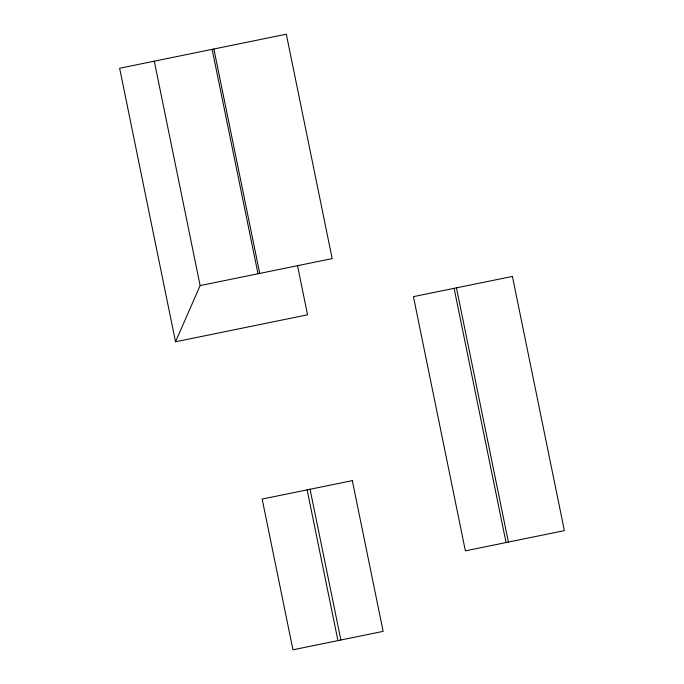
<?xml version="1.0" encoding="UTF-8"?>
<svg xmlns="http://www.w3.org/2000/svg" width="684" height="684" viewBox="0 0 684 684"><rect width="100%" height="100%" fill="white"/><g stroke="black" fill="none" stroke-linecap="round" stroke-linejoin="round"><path stroke-width="1.03" d="M297.523 265.683L307.561 314.802L175.531 341.786L200.138 285.587L154.276 61.184M200.138 285.587L332.176 258.603L286.314 34.2L119.632 68.263L175.531 341.786M456.45 287.853L508.4 542.07M454.091 288.34L506.049 542.549M310.066 489.265L340.871 640.01M307.125 489.872L337.939 640.609M213.87 49.009L259.732 273.412M212.143 49.359L258.005 273.762M512.419 276.421L413.435 296.642L465.394 550.859L564.368 530.63L512.419 276.421M352.328 480.63L262.16 499.064L292.966 649.8L383.134 631.375L352.328 480.63"/></g></svg>
